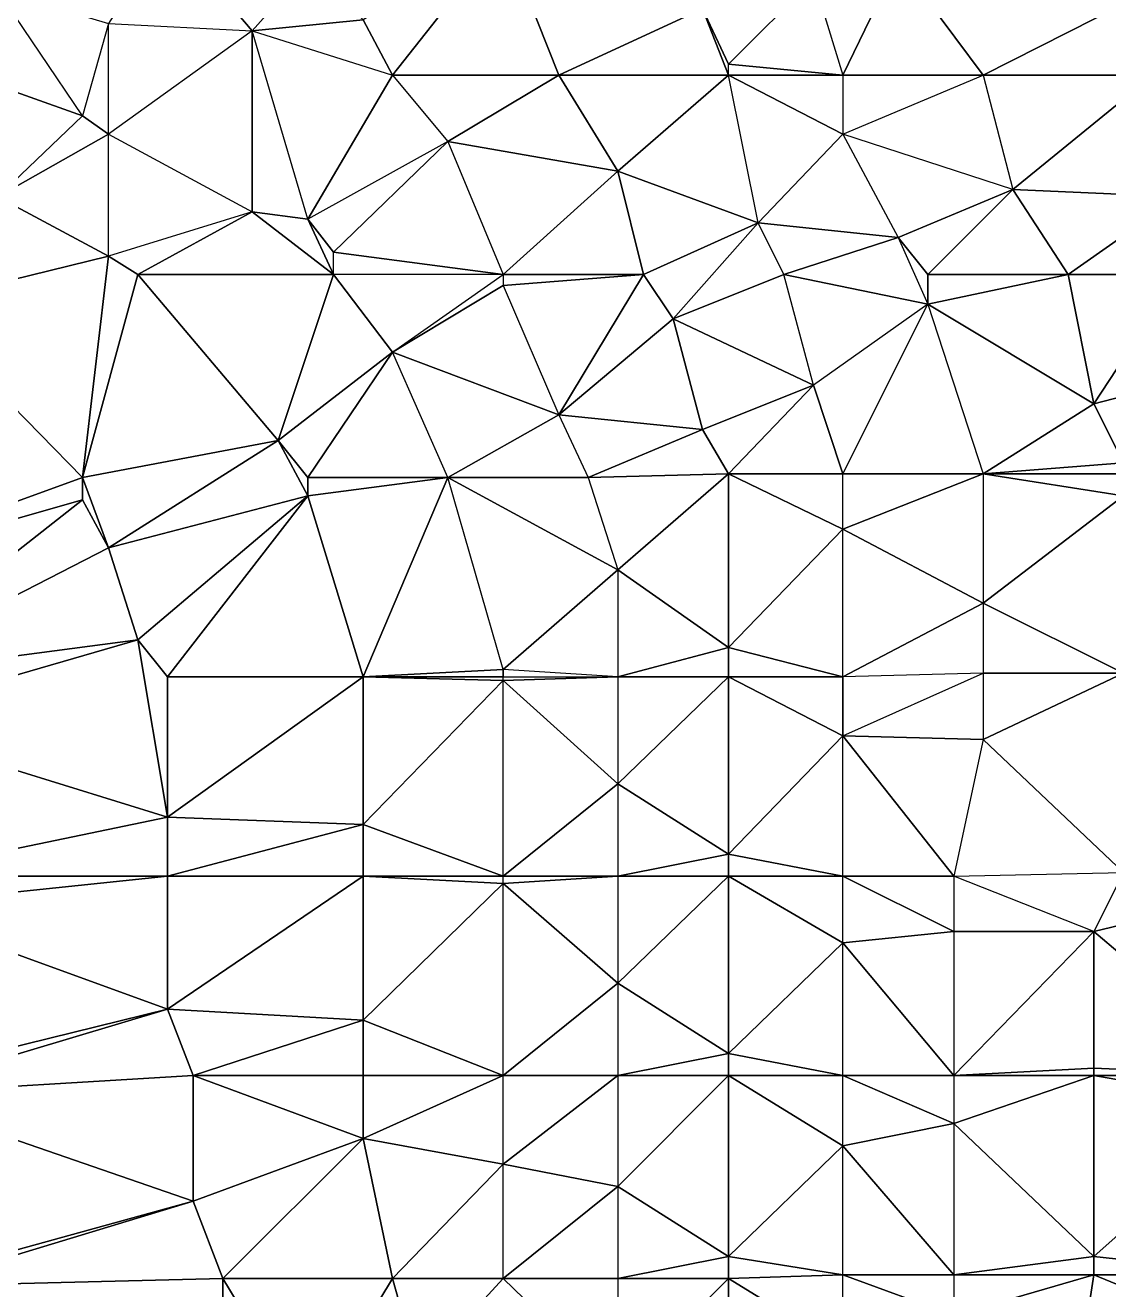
# Model space of a CAD drawing. Header units: metres. Extents: x 121.06818 to 121.07159, y 3.17836 to 3.18313.
# Drawn here: x 121.0703125 to 121.070606, y 3.17901 to 3.1793525 of the extents above; entities that cross this region are included whole.
import ezdxf

# ---------------------------------------------------------------- set-up
doc = ezdxf.new("R2010")
doc.units = ezdxf.units.M

msp = doc.modelspace()

# ---------------------------------------------------------------- linework, layer by layer
at = {"layer": 'DELAUNEY2547', "color": 252}
msp.add_3dface([(121.070366, 3.178989, 0.01029), (121.070389, 3.178975, 0.01029), (121.070366, 3.179013, 0.01029)], dxfattribs=at)
at = {"layer": 'DELAUNEY2584', "color": 252}
msp.add_3dface([(121.070282, 3.178959, 0.01028), (121.070366, 3.178989, 0.01029), (121.070282, 3.179011, 0.01028)], dxfattribs=at)
at = {"layer": 'DELAUNEY2658', "color": 252}
msp.add_3dface([(121.070473, 3.178983, 0.01032), (121.070503, 3.178966, 0.01033), (121.070503, 3.179013, 0.01033)], dxfattribs=at)
at = {"layer": 'DELAUNEY2679', "color": 252}
msp.add_3dface([(121.070503, 3.178966, 0.01033), (121.070534, 3.178994, 0.01034), (121.070503, 3.179013, 0.01033)], dxfattribs=at)
at = {"layer": 'DELAUNEY2687', "color": 252}
msp.add_3dface([(121.070389, 3.178975, 0.01029), (121.070419, 3.178988, 0.0103), (121.070412, 3.179013, 0.0103)], dxfattribs=at)
at = {"layer": 'DELAUNEY2689', "color": 252}
msp.add_3dface([(121.070595, 3.178969, 0.01036), (121.070641, 3.178998, 0.01037), (121.070602, 3.179014, 0.01036)], dxfattribs=at)
at = {"layer": 'DELAUNEY2701', "color": 252}
msp.add_3dface([(121.070564, 3.179003, 0.01035), (121.070534, 3.178994, 0.01034), (121.070534, 3.179014, 0.01034)], dxfattribs=at)
at = {"layer": 'DELAUNEY2702', "color": 252}
msp.add_3dface([(121.070564, 3.179003, 0.01035), (121.070595, 3.178969, 0.01036), (121.070602, 3.179014, 0.01036)], dxfattribs=at)
at = {"layer": 'DELAUNEY2731', "color": 252}
msp.add_3dface([(121.070282, 3.179011, 0.01028), (121.070366, 3.178989, 0.01029), (121.070366, 3.179013, 0.01029)], dxfattribs=at)
at = {"layer": 'DELAUNEY2732', "color": 252}
msp.add_3dface([(121.070473, 3.178983, 0.01032), (121.070419, 3.178988, 0.0103), (121.070442, 3.179013, 0.01031)], dxfattribs=at)
at = {"layer": 'DELAUNEY2740', "color": 252}
msp.add_3dface([(121.070419, 3.178988, 0.0103), (121.070442, 3.179013, 0.01031), (121.070412, 3.179013, 0.0103)], dxfattribs=at)
at = {"layer": 'DELAUNEY2741', "color": 252}
msp.add_3dface([(121.070473, 3.178983, 0.01032), (121.070442, 3.179013, 0.01031), (121.070473, 3.179013, 0.01032)], dxfattribs=at)
at = {"layer": 'DELAUNEY2756', "color": 252}
msp.add_3dface([(121.070473, 3.178983, 0.01032), (121.070503, 3.179013, 0.01033), (121.070473, 3.179013, 0.01032)], dxfattribs=at)
at = {"layer": 'DELAUNEY2757', "color": 252}
msp.add_3dface([(121.070503, 3.179013, 0.01033), (121.070534, 3.178994, 0.01034), (121.070534, 3.179014, 0.01034)], dxfattribs=at)
at = {"layer": 'DELAUNEY2758', "color": 252}
msp.add_3dface([(121.070602, 3.179014, 0.01036), (121.070641, 3.178998, 0.01037), (121.070648, 3.179014, 0.01037)], dxfattribs=at)
at = {"layer": 'DELAUNEY2789', "color": 252}
msp.add_3dface([(121.070389, 3.178975, 0.01029), (121.070412, 3.179013, 0.0103), (121.070366, 3.179013, 0.01029)], dxfattribs=at)
at = {"layer": 'DELAUNEY2790', "color": 252}
msp.add_3dface([(121.070564, 3.179003, 0.01035), (121.070602, 3.179014, 0.01036), (121.070564, 3.179014, 0.01035)], dxfattribs=at)
at = {"layer": 'DELAUNEY2811', "color": 252}
msp.add_3dface([(121.070282, 3.179011, 0.01028), (121.070366, 3.179013, 0.01029), (121.070358, 3.179034, 0.01029)], dxfattribs=at)
at = {"layer": 'DELAUNEY2812', "color": 252}
msp.add_3dface([(121.070473, 3.179013, 0.01032), (121.070442, 3.179013, 0.01031), (121.070473, 3.179038, 0.01032)], dxfattribs=at)
at = {"layer": 'DELAUNEY2813', "color": 252}
msp.add_3dface([(121.070473, 3.179013, 0.01032), (121.070503, 3.179013, 0.01033), (121.070503, 3.179019, 0.01033)], dxfattribs=at)
at = {"layer": 'DELAUNEY2828', "color": 252}
msp.add_3dface([(121.070366, 3.179013, 0.01029), (121.070412, 3.179013, 0.0103), (121.070404, 3.179051, 0.0103)], dxfattribs=at)
at = {"layer": 'DELAUNEY2837', "color": 252}
msp.add_3dface([(121.070412, 3.179013, 0.0103), (121.070442, 3.179013, 0.01031), (121.070442, 3.179044, 0.01031)], dxfattribs=at)
at = {"layer": 'DELAUNEY2838', "color": 252}
msp.add_3dface([(121.070503, 3.179013, 0.01033), (121.070534, 3.179014, 0.01034), (121.070503, 3.179019, 0.01033)], dxfattribs=at)
at = {"layer": 'DELAUNEY2839', "color": 252}
msp.add_3dface([(121.070564, 3.179003, 0.01035), (121.070534, 3.179014, 0.01034), (121.070564, 3.179014, 0.01035)], dxfattribs=at)
at = {"layer": 'DELAUNEY2851', "color": 252}
msp.add_3dface([(121.070564, 3.179014, 0.01035), (121.070534, 3.179014, 0.01034), (121.070534, 3.179049, 0.01034)], dxfattribs=at)
at = {"layer": 'DELAUNEY2863', "color": 252}
msp.add_3dface([(121.070282, 3.179013, 0.01028), (121.070282, 3.179011, 0.01028), (121.070358, 3.179034, 0.01029)], dxfattribs=at)
at = {"layer": 'DELAUNEY2864', "color": 252}
msp.add_3dface([(121.070358, 3.179034, 0.01029), (121.070366, 3.179013, 0.01029), (121.070404, 3.179051, 0.0103)], dxfattribs=at)
at = {"layer": 'DELAUNEY2865', "color": 252}
msp.add_3dface([(121.070564, 3.179014, 0.01035), (121.070602, 3.179014, 0.01036), (121.070602, 3.179019, 0.01036)], dxfattribs=at)
at = {"layer": 'DELAUNEY2885', "color": 252}
msp.add_3dface([(121.070282, 3.179013, 0.01028), (121.070358, 3.179034, 0.01029), (121.070274, 3.179063, 0.01028)], dxfattribs=at)
at = {"layer": 'DELAUNEY2886', "color": 252}
msp.add_3dface([(121.070602, 3.179014, 0.01036), (121.070648, 3.179014, 0.01037), (121.070602, 3.179019, 0.01036)], dxfattribs=at)
at = {"layer": 'DELAUNEY2902', "color": 252}
msp.add_3dface([(121.070473, 3.179013, 0.01032), (121.070503, 3.179019, 0.01033), (121.070473, 3.179038, 0.01032)], dxfattribs=at)
at = {"layer": 'DELAUNEY2903', "color": 252}
msp.add_3dface([(121.070564, 3.179014, 0.01035), (121.070602, 3.179019, 0.01036), (121.070564, 3.179055, 0.01035)], dxfattribs=at)
at = {"layer": 'DELAUNEY2913', "color": 252}
msp.add_3dface([(121.070503, 3.179019, 0.01033), (121.070534, 3.179014, 0.01034), (121.070534, 3.179049, 0.01034)], dxfattribs=at)
at = {"layer": 'DELAUNEY2914', "color": 252}
msp.add_3dface([(121.070602, 3.179019, 0.01036), (121.070648, 3.179014, 0.01037), (121.070648, 3.17906, 0.01037)], dxfattribs=at)
at = {"layer": 'DELAUNEY2946', "color": 252}
msp.add_3dface([(121.070473, 3.179038, 0.01032), (121.070442, 3.179013, 0.01031), (121.070442, 3.179044, 0.01031)], dxfattribs=at)
at = {"layer": 'DELAUNEY2947', "color": 252}
msp.add_3dface([(121.070473, 3.179038, 0.01032), (121.070503, 3.179019, 0.01033), (121.070503, 3.179068, 0.01033)], dxfattribs=at)
at = {"layer": 'DELAUNEY2959', "color": 252}
msp.add_3dface([(121.070404, 3.179051, 0.0103), (121.070412, 3.179013, 0.0103), (121.070442, 3.179044, 0.01031)], dxfattribs=at)
at = {"layer": 'DELAUNEY2975', "color": 252}
msp.add_3dface([(121.070473, 3.179038, 0.01032), (121.070442, 3.179044, 0.01031), (121.070473, 3.179068, 0.01032)], dxfattribs=at)
at = {"layer": 'DELAUNEY2976', "color": 252}
msp.add_3dface([(121.070503, 3.179019, 0.01033), (121.070534, 3.179049, 0.01034), (121.070503, 3.179068, 0.01033)], dxfattribs=at)
at = {"layer": 'DELAUNEY2977', "color": 252}
msp.add_3dface([(121.070564, 3.179014, 0.01035), (121.070534, 3.179049, 0.01034), (121.070564, 3.179055, 0.01035)], dxfattribs=at)
at = {"layer": 'DELAUNEY2987', "color": 252}
msp.add_3dface([(121.070358, 3.179034, 0.01029), (121.070404, 3.179051, 0.0103), (121.070358, 3.179068, 0.01029)], dxfattribs=at)
at = {"layer": 'DELAUNEY2988', "color": 252}
msp.add_3dface([(121.070564, 3.179055, 0.01035), (121.070534, 3.179049, 0.01034), (121.070534, 3.179068, 0.01034)], dxfattribs=at)
at = {"layer": 'DELAUNEY2999', "color": 252}
msp.add_3dface([(121.070404, 3.179051, 0.0103), (121.070442, 3.179044, 0.01031), (121.070442, 3.179068, 0.01031)], dxfattribs=at)
at = {"layer": 'DELAUNEY3000', "color": 252}
msp.add_3dface([(121.070564, 3.179055, 0.01035), (121.070602, 3.179019, 0.01036), (121.070602, 3.179068, 0.01036)], dxfattribs=at)
at = {"layer": 'DELAUNEY3001', "color": 252}
msp.add_3dface([(121.070602, 3.179019, 0.01036), (121.070648, 3.17906, 0.01037), (121.070602, 3.179068, 0.01036)], dxfattribs=at)
at = {"layer": 'DELAUNEY3031', "color": 252}
msp.add_3dface([(121.070564, 3.179055, 0.01035), (121.070602, 3.179068, 0.01036), (121.070564, 3.179068, 0.01035)], dxfattribs=at)
at = {"layer": 'DELAUNEY3040', "color": 252}
msp.add_3dface([(121.070274, 3.179063, 0.01028), (121.070358, 3.179034, 0.01029), (121.070358, 3.179068, 0.01029)], dxfattribs=at)
at = {"layer": 'DELAUNEY3041', "color": 252}
msp.add_3dface([(121.070473, 3.179038, 0.01032), (121.070503, 3.179068, 0.01033), (121.070473, 3.179068, 0.01032)], dxfattribs=at)
at = {"layer": 'DELAUNEY3042', "color": 252}
msp.add_3dface([(121.070503, 3.179068, 0.01033), (121.070534, 3.179049, 0.01034), (121.070534, 3.179068, 0.01034)], dxfattribs=at)
at = {"layer": 'DELAUNEY3043', "color": 252}
msp.add_3dface([(121.070602, 3.179068, 0.01036), (121.070648, 3.17906, 0.01037), (121.070648, 3.179068, 0.01037)], dxfattribs=at)
at = {"layer": 'DELAUNEY3071', "color": 252}
msp.add_3dface([(121.070274, 3.179063, 0.01028), (121.070358, 3.179068, 0.01029), (121.070351, 3.179086, 0.01029)], dxfattribs=at)
at = {"layer": 'DELAUNEY3084', "color": 252}
msp.add_3dface([(121.070358, 3.179068, 0.01029), (121.070404, 3.179051, 0.0103), (121.070404, 3.179068, 0.0103)], dxfattribs=at)
at = {"layer": 'DELAUNEY3085', "color": 252}
msp.add_3dface([(121.070473, 3.179068, 0.01032), (121.070442, 3.179044, 0.01031), (121.070442, 3.179068, 0.01031)], dxfattribs=at)
at = {"layer": 'DELAUNEY3095', "color": 252}
msp.add_3dface([(121.070404, 3.179051, 0.0103), (121.070442, 3.179068, 0.01031), (121.070404, 3.179068, 0.0103)], dxfattribs=at)
at = {"layer": 'DELAUNEY3096', "color": 252}
msp.add_3dface([(121.070473, 3.179068, 0.01032), (121.070503, 3.179068, 0.01033), (121.070503, 3.179074, 0.01033)], dxfattribs=at)
at = {"layer": 'DELAUNEY3106', "color": 252}
msp.add_3dface([(121.070473, 3.179068, 0.01032), (121.070442, 3.179068, 0.01031), (121.070473, 3.179093, 0.01032)], dxfattribs=at)
at = {"layer": 'DELAUNEY3122', "color": 252}
msp.add_3dface([(121.070358, 3.179068, 0.01029), (121.070404, 3.179068, 0.0103), (121.070404, 3.179083, 0.0103)], dxfattribs=at)
at = {"layer": 'DELAUNEY3123', "color": 252}
msp.add_3dface([(121.070503, 3.179068, 0.01033), (121.070534, 3.179068, 0.01034), (121.070503, 3.179074, 0.01033)], dxfattribs=at)
at = {"layer": 'DELAUNEY3124', "color": 252}
msp.add_3dface([(121.070564, 3.179055, 0.01035), (121.070534, 3.179068, 0.01034), (121.070564, 3.179068, 0.01035)], dxfattribs=at)
at = {"layer": 'DELAUNEY3138', "color": 252}
msp.add_3dface([(121.070274, 3.179063, 0.01028), (121.070351, 3.179086, 0.01029), (121.070274, 3.179067, 0.01028)], dxfattribs=at)
at = {"layer": 'DELAUNEY3139', "color": 252}
msp.add_3dface([(121.070351, 3.179086, 0.01029), (121.070358, 3.179068, 0.01029), (121.070404, 3.179083, 0.0103)], dxfattribs=at)
at = {"layer": 'DELAUNEY3140', "color": 252}
msp.add_3dface([(121.070404, 3.179068, 0.0103), (121.070442, 3.179068, 0.01031), (121.070404, 3.179083, 0.0103)], dxfattribs=at)
at = {"layer": 'DELAUNEY3141', "color": 252}
msp.add_3dface([(121.070564, 3.179068, 0.01035), (121.070534, 3.179068, 0.01034), (121.070534, 3.179104, 0.01034)], dxfattribs=at)
at = {"layer": 'DELAUNEY3159', "color": 252}
msp.add_3dface([(121.070564, 3.179068, 0.01035), (121.070602, 3.179068, 0.01036), (121.070602, 3.17907, 0.01036)], dxfattribs=at)
at = {"layer": 'DELAUNEY3160', "color": 252}
msp.add_3dface([(121.070602, 3.179068, 0.01036), (121.070648, 3.179068, 0.01037), (121.070602, 3.17907, 0.01036)], dxfattribs=at)
at = {"layer": 'DELAUNEY3174', "color": 252}
msp.add_3dface([(121.070274, 3.179067, 0.01028), (121.070351, 3.179086, 0.01029), (121.070274, 3.179114, 0.01028)], dxfattribs=at)
at = {"layer": 'DELAUNEY3186', "color": 252}
msp.add_3dface([(121.070473, 3.179068, 0.01032), (121.070503, 3.179074, 0.01033), (121.070473, 3.179093, 0.01032)], dxfattribs=at)
at = {"layer": 'DELAUNEY3187', "color": 252}
msp.add_3dface([(121.070564, 3.179068, 0.01035), (121.070602, 3.17907, 0.01036), (121.070602, 3.179107, 0.01036)], dxfattribs=at)
at = {"layer": 'DELAUNEY3199', "color": 252}
msp.add_3dface([(121.070503, 3.179074, 0.01033), (121.070534, 3.179068, 0.01034), (121.070534, 3.179104, 0.01034)], dxfattribs=at)
at = {"layer": 'DELAUNEY3200', "color": 252}
msp.add_3dface([(121.070602, 3.17907, 0.01036), (121.070648, 3.179068, 0.01037), (121.070602, 3.179107, 0.01036)], dxfattribs=at)
at = {"layer": 'DELAUNEY3222', "color": 252}
msp.add_3dface([(121.070404, 3.179083, 0.0103), (121.070442, 3.179068, 0.01031), (121.070442, 3.17912, 0.01031)], dxfattribs=at)
at = {"layer": 'DELAUNEY3235', "color": 252}
msp.add_3dface([(121.070473, 3.179093, 0.01032), (121.070442, 3.179068, 0.01031), (121.070442, 3.17912, 0.01031)], dxfattribs=at)
at = {"layer": 'DELAUNEY3236', "color": 252}
msp.add_3dface([(121.070473, 3.179093, 0.01032), (121.070503, 3.179074, 0.01033), (121.070503, 3.179122, 0.01033)], dxfattribs=at)
at = {"layer": 'DELAUNEY3258', "color": 252}
msp.add_3dface([(121.070503, 3.179074, 0.01033), (121.070534, 3.179104, 0.01034), (121.070503, 3.179122, 0.01033)], dxfattribs=at)
at = {"layer": 'DELAUNEY3259', "color": 252}
msp.add_3dface([(121.070564, 3.179068, 0.01035), (121.070534, 3.179104, 0.01034), (121.070564, 3.179107, 0.01035)], dxfattribs=at)
at = {"layer": 'DELAUNEY3272', "color": 252}
msp.add_3dface([(121.070351, 3.179086, 0.01029), (121.070404, 3.179083, 0.0103), (121.070404, 3.179122, 0.0103)], dxfattribs=at)
at = {"layer": 'DELAUNEY3273', "color": 252}
msp.add_3dface([(121.070564, 3.179107, 0.01035), (121.070534, 3.179104, 0.01034), (121.070534, 3.179122, 0.01034)], dxfattribs=at)
at = {"layer": 'DELAUNEY3274', "color": 252}
msp.add_3dface([(121.070564, 3.179107, 0.01035), (121.070564, 3.179068, 0.01035), (121.070602, 3.179107, 0.01036)], dxfattribs=at)
at = {"layer": 'DELAUNEY3275', "color": 252}
msp.add_3dface([(121.070602, 3.179107, 0.01036), (121.070648, 3.179068, 0.01037), (121.070656, 3.17912, 0.01037)], dxfattribs=at)
at = {"layer": 'DELAUNEY3287', "color": 252}
msp.add_3dface([(121.070564, 3.179107, 0.01035), (121.070602, 3.179107, 0.01036), (121.070564, 3.179122, 0.01035)], dxfattribs=at)
at = {"layer": 'DELAUNEY3303', "color": 252}
msp.add_3dface([(121.070274, 3.179114, 0.01028), (121.070351, 3.179086, 0.01029), (121.070351, 3.179122, 0.01029)], dxfattribs=at)
at = {"layer": 'DELAUNEY3317', "color": 252}
msp.add_3dface([(121.070404, 3.179083, 0.0103), (121.070442, 3.17912, 0.01031), (121.070404, 3.179122, 0.0103)], dxfattribs=at)
at = {"layer": 'DELAUNEY3318', "color": 252}
msp.add_3dface([(121.070473, 3.179093, 0.01032), (121.070442, 3.17912, 0.01031), (121.070473, 3.179122, 0.01032)], dxfattribs=at)
at = {"layer": 'DELAUNEY3319', "color": 252}
msp.add_3dface([(121.070602, 3.179107, 0.01036), (121.070656, 3.17912, 0.01037), (121.07061, 3.179123, 0.01036)], dxfattribs=at)
at = {"layer": 'DELAUNEY3338', "color": 252}
msp.add_3dface([(121.070473, 3.179093, 0.01032), (121.070503, 3.179122, 0.01033), (121.070473, 3.179122, 0.01032)], dxfattribs=at)
at = {"layer": 'DELAUNEY3352', "color": 252}
msp.add_3dface([(121.070503, 3.179122, 0.01033), (121.070534, 3.179104, 0.01034), (121.070534, 3.179122, 0.01034)], dxfattribs=at)
at = {"layer": 'DELAUNEY3364', "color": 252}
msp.add_3dface([(121.070274, 3.179114, 0.01028), (121.070351, 3.179122, 0.01029), (121.070274, 3.179122, 0.01028)], dxfattribs=at)
at = {"layer": 'DELAUNEY3365', "color": 252}
msp.add_3dface([(121.070351, 3.179122, 0.01029), (121.070351, 3.179086, 0.01029), (121.070404, 3.179122, 0.0103)], dxfattribs=at)
at = {"layer": 'DELAUNEY3366', "color": 252}
msp.add_3dface([(121.07061, 3.179123, 0.01036), (121.070602, 3.179107, 0.01036), (121.070564, 3.179122, 0.01035)], dxfattribs=at)
at = {"layer": 'DELAUNEY3376', "color": 252}
msp.add_3dface([(121.070351, 3.179122, 0.01029), (121.070404, 3.179122, 0.0103), (121.070404, 3.179136, 0.0103)], dxfattribs=at)
at = {"layer": 'DELAUNEY3377', "color": 252}
msp.add_3dface([(121.070404, 3.179122, 0.0103), (121.070442, 3.17912, 0.01031), (121.070442, 3.179122, 0.01031)], dxfattribs=at)
at = {"layer": 'DELAUNEY3396', "color": 252}
msp.add_3dface([(121.070473, 3.179122, 0.01032), (121.070442, 3.17912, 0.01031), (121.070442, 3.179122, 0.01031)], dxfattribs=at)
at = {"layer": 'DELAUNEY3406', "color": 252}
msp.add_3dface([(121.070473, 3.179122, 0.01032), (121.070503, 3.179122, 0.01033), (121.070503, 3.179128, 0.01033)], dxfattribs=at)
at = {"layer": 'DELAUNEY3430', "color": 252}
msp.add_3dface([(121.070503, 3.179122, 0.01033), (121.070534, 3.179122, 0.01034), (121.070503, 3.179128, 0.01033)], dxfattribs=at)
at = {"layer": 'DELAUNEY3431', "color": 252}
msp.add_3dface([(121.070564, 3.179107, 0.01035), (121.070534, 3.179122, 0.01034), (121.070564, 3.179122, 0.01035)], dxfattribs=at)
at = {"layer": 'DELAUNEY3432', "color": 252}
msp.add_3dface([(121.070564, 3.179122, 0.01035), (121.070534, 3.179122, 0.01034), (121.070534, 3.17916, 0.01034)], dxfattribs=at)
at = {"layer": 'DELAUNEY3459', "color": 252}
msp.add_3dface([(121.070274, 3.179122, 0.01028), (121.070351, 3.179122, 0.01029), (121.070351, 3.179138, 0.01029)], dxfattribs=at)
at = {"layer": 'DELAUNEY3471', "color": 252}
msp.add_3dface([(121.070404, 3.179122, 0.0103), (121.070442, 3.179122, 0.01031), (121.070404, 3.179136, 0.0103)], dxfattribs=at)
at = {"layer": 'DELAUNEY3486', "color": 252}
msp.add_3dface([(121.070473, 3.179122, 0.01032), (121.070442, 3.179122, 0.01031), (121.070473, 3.179147, 0.01032)], dxfattribs=at)
at = {"layer": 'DELAUNEY3487', "color": 252}
msp.add_3dface([(121.070473, 3.179122, 0.01032), (121.070503, 3.179128, 0.01033), (121.070473, 3.179147, 0.01032)], dxfattribs=at)
at = {"layer": 'DELAUNEY3511', "color": 252}
msp.add_3dface([(121.070503, 3.179128, 0.01033), (121.070534, 3.179122, 0.01034), (121.070534, 3.17916, 0.01034)], dxfattribs=at)
at = {"layer": 'DELAUNEY3512', "color": 252}
msp.add_3dface([(121.070564, 3.179122, 0.01035), (121.07061, 3.179123, 0.01036), (121.070572, 3.179159, 0.01035)], dxfattribs=at)
at = {"layer": 'DELAUNEY3522', "color": 252}
msp.add_3dface([(121.070274, 3.179122, 0.01028), (121.070351, 3.179138, 0.01029), (121.070267, 3.179164, 0.01028)], dxfattribs=at)
at = {"layer": 'DELAUNEY3523', "color": 252}
msp.add_3dface([(121.070351, 3.179138, 0.01029), (121.070351, 3.179122, 0.01029), (121.070404, 3.179136, 0.0103)], dxfattribs=at)
at = {"layer": 'DELAUNEY3535', "color": 252}
msp.add_3dface([(121.070351, 3.179138, 0.01029), (121.070404, 3.179136, 0.0103), (121.070404, 3.179176, 0.0103)], dxfattribs=at)
at = {"layer": 'DELAUNEY3536', "color": 252}
msp.add_3dface([(121.070404, 3.179136, 0.0103), (121.070442, 3.179122, 0.01031), (121.070442, 3.179175, 0.01031)], dxfattribs=at)
at = {"layer": 'DELAUNEY3549', "color": 252}
msp.add_3dface([(121.070473, 3.179147, 0.01032), (121.070442, 3.179122, 0.01031), (121.070442, 3.179175, 0.01031)], dxfattribs=at)
at = {"layer": 'DELAUNEY3556', "color": 252}
msp.add_3dface([(121.070473, 3.179147, 0.01032), (121.070503, 3.179128, 0.01033), (121.070503, 3.179176, 0.01033)], dxfattribs=at)
at = {"layer": 'DELAUNEY3557', "color": 252}
msp.add_3dface([(121.070572, 3.179159, 0.01035), (121.070564, 3.179122, 0.01035), (121.070534, 3.17916, 0.01034)], dxfattribs=at)
at = {"layer": 'DELAUNEY3568', "color": 252}
msp.add_3dface([(121.070572, 3.179159, 0.01035), (121.07061, 3.179123, 0.01036), (121.07061, 3.179177, 0.01036)], dxfattribs=at)
at = {"layer": 'DELAUNEY3578', "color": 252}
msp.add_3dface([(121.070503, 3.179128, 0.01033), (121.070534, 3.17916, 0.01034), (121.070503, 3.179176, 0.01033)], dxfattribs=at)
at = {"layer": 'DELAUNEY3591', "color": 252}
msp.add_3dface([(121.070572, 3.179159, 0.01035), (121.070534, 3.17916, 0.01034), (121.070572, 3.179177, 0.01035)], dxfattribs=at)
at = {"layer": 'DELAUNEY3613', "color": 252}
msp.add_3dface([(121.070404, 3.179136, 0.0103), (121.070442, 3.179175, 0.01031), (121.070404, 3.179176, 0.0103)], dxfattribs=at)
at = {"layer": 'DELAUNEY3631', "color": 252}
msp.add_3dface([(121.070473, 3.179147, 0.01032), (121.070442, 3.179175, 0.01031), (121.070473, 3.179176, 0.01032)], dxfattribs=at)
at = {"layer": 'DELAUNEY3632', "color": 252}
msp.add_3dface([(121.070572, 3.179159, 0.01035), (121.07061, 3.179177, 0.01036), (121.070572, 3.179177, 0.01035)], dxfattribs=at)
at = {"layer": 'DELAUNEY3641', "color": 252}
msp.add_3dface([(121.070267, 3.179164, 0.01028), (121.070351, 3.179138, 0.01029), (121.070343, 3.179186, 0.01029)], dxfattribs=at)
at = {"layer": 'DELAUNEY3642', "color": 252}
msp.add_3dface([(121.070473, 3.179147, 0.01032), (121.070503, 3.179176, 0.01033), (121.070473, 3.179176, 0.01032)], dxfattribs=at)
at = {"layer": 'DELAUNEY3643', "color": 252}
msp.add_3dface([(121.070503, 3.179176, 0.01033), (121.070534, 3.17916, 0.01034), (121.070534, 3.179176, 0.01034)], dxfattribs=at)
at = {"layer": 'DELAUNEY3659', "color": 252}
msp.add_3dface([(121.070343, 3.179186, 0.01029), (121.070351, 3.179138, 0.01029), (121.070351, 3.179176, 0.01029)], dxfattribs=at)
at = {"layer": 'DELAUNEY3660', "color": 252}
msp.add_3dface([(121.070351, 3.179138, 0.01029), (121.070404, 3.179176, 0.0103), (121.070351, 3.179176, 0.01029)], dxfattribs=at)
at = {"layer": 'DELAUNEY3675', "color": 252}
msp.add_3dface([(121.070267, 3.179164, 0.01028), (121.070343, 3.179186, 0.01029), (121.070267, 3.179176, 0.01028)], dxfattribs=at)
at = {"layer": 'DELAUNEY3676', "color": 252}
msp.add_3dface([(121.070404, 3.179176, 0.0103), (121.070442, 3.179175, 0.01031), (121.070442, 3.179176, 0.01031)], dxfattribs=at)
at = {"layer": 'DELAUNEY3690', "color": 252}
msp.add_3dface([(121.070343, 3.179186, 0.01029), (121.070351, 3.179176, 0.01029), (121.070389, 3.179225, 0.0103)], dxfattribs=at)
at = {"layer": 'DELAUNEY3691', "color": 252}
msp.add_3dface([(121.070351, 3.179176, 0.01029), (121.070404, 3.179176, 0.0103), (121.070389, 3.179225, 0.0103)], dxfattribs=at)
at = {"layer": 'DELAUNEY3698', "color": 252}
msp.add_3dface([(121.070473, 3.179176, 0.01032), (121.070442, 3.179175, 0.01031), (121.070442, 3.179176, 0.01031)], dxfattribs=at)
at = {"layer": 'DELAUNEY3711', "color": 252}
msp.add_3dface([(121.070473, 3.179176, 0.01032), (121.070503, 3.179176, 0.01033), (121.070503, 3.179184, 0.01033)], dxfattribs=at)
at = {"layer": 'DELAUNEY3728', "color": 252}
msp.add_3dface([(121.070534, 3.179176, 0.01034), (121.070534, 3.17916, 0.01034), (121.070572, 3.179177, 0.01035)], dxfattribs=at)
at = {"layer": 'DELAUNEY3740', "color": 252}
msp.add_3dface([(121.070503, 3.179176, 0.01033), (121.070534, 3.179176, 0.01034), (121.070503, 3.179184, 0.01033)], dxfattribs=at)
at = {"layer": 'DELAUNEY3741', "color": 252}
msp.add_3dface([(121.070572, 3.179177, 0.01035), (121.070534, 3.179176, 0.01034), (121.070572, 3.179196, 0.01035)], dxfattribs=at)
at = {"layer": 'DELAUNEY3742', "color": 252}
msp.add_3dface([(121.070572, 3.179177, 0.01035), (121.07061, 3.179177, 0.01036), (121.070572, 3.179196, 0.01035)], dxfattribs=at)
at = {"layer": 'DELAUNEY3756', "color": 252}
msp.add_3dface([(121.070251, 3.179202, 0.01028), (121.070267, 3.179176, 0.01028), (121.070328, 3.179224, 0.01029)], dxfattribs=at)
at = {"layer": 'DELAUNEY3757', "color": 252}
msp.add_3dface([(121.070267, 3.179176, 0.01028), (121.070343, 3.179186, 0.01029), (121.070335, 3.179211, 0.01029)], dxfattribs=at)
at = {"layer": 'DELAUNEY3769', "color": 252}
msp.add_3dface([(121.070404, 3.179176, 0.0103), (121.070442, 3.179176, 0.01031), (121.070442, 3.179178, 0.01031)], dxfattribs=at)
at = {"layer": 'DELAUNEY3793', "color": 252}
msp.add_3dface([(121.070404, 3.179176, 0.0103), (121.070442, 3.179178, 0.01031), (121.070427, 3.17923, 0.01031)], dxfattribs=at)
at = {"layer": 'DELAUNEY3794', "color": 252}
msp.add_3dface([(121.070442, 3.179178, 0.01031), (121.070442, 3.179176, 0.01031), (121.070473, 3.179176, 0.01032)], dxfattribs=at)
at = {"layer": 'DELAUNEY3812', "color": 252}
msp.add_3dface([(121.070473, 3.179176, 0.01032), (121.070442, 3.179178, 0.01031), (121.070473, 3.179205, 0.01032)], dxfattribs=at)
at = {"layer": 'DELAUNEY3813', "color": 252}
msp.add_3dface([(121.070473, 3.179176, 0.01032), (121.070503, 3.179184, 0.01033), (121.070473, 3.179205, 0.01032)], dxfattribs=at)
at = {"layer": 'DELAUNEY3826', "color": 252}
msp.add_3dface([(121.070503, 3.179184, 0.01033), (121.070534, 3.179176, 0.01034), (121.070534, 3.179216, 0.01034)], dxfattribs=at)
at = {"layer": 'DELAUNEY3846', "color": 252}
msp.add_3dface([(121.070572, 3.179196, 0.01035), (121.070534, 3.179176, 0.01034), (121.070534, 3.179216, 0.01034)], dxfattribs=at)
at = {"layer": 'DELAUNEY3860', "color": 252}
msp.add_3dface([(121.070267, 3.179176, 0.01028), (121.070335, 3.179211, 0.01029), (121.070328, 3.179224, 0.01029)], dxfattribs=at)
at = {"layer": 'DELAUNEY3861', "color": 252}
msp.add_3dface([(121.070335, 3.179211, 0.01029), (121.070343, 3.179186, 0.01029), (121.070389, 3.179225, 0.0103)], dxfattribs=at)
at = {"layer": 'DELAUNEY3862', "color": 252}
msp.add_3dface([(121.070572, 3.179196, 0.01035), (121.07061, 3.179177, 0.01036), (121.07061, 3.179225, 0.01036)], dxfattribs=at)
at = {"layer": 'DELAUNEY3875', "color": 252}
msp.add_3dface([(121.070473, 3.179205, 0.01032), (121.070442, 3.179178, 0.01031), (121.070427, 3.17923, 0.01031)], dxfattribs=at)
at = {"layer": 'DELAUNEY3876', "color": 252}
msp.add_3dface([(121.070473, 3.179205, 0.01032), (121.070503, 3.179184, 0.01033), (121.070503, 3.179231, 0.01033)], dxfattribs=at)
at = {"layer": 'DELAUNEY3898', "color": 252}
msp.add_3dface([(121.070389, 3.179225, 0.0103), (121.070404, 3.179176, 0.0103), (121.070427, 3.17923, 0.01031)], dxfattribs=at)
at = {"layer": 'DELAUNEY3899', "color": 252}
msp.add_3dface([(121.070503, 3.179184, 0.01033), (121.070534, 3.179216, 0.01034), (121.070503, 3.179231, 0.01033)], dxfattribs=at)
at = {"layer": 'DELAUNEY3913', "color": 252}
msp.add_3dface([(121.070328, 3.179224, 0.01029), (121.070335, 3.179211, 0.01029), (121.070328, 3.17923, 0.01029)], dxfattribs=at)
at = {"layer": 'DELAUNEY3914', "color": 252}
msp.add_3dface([(121.070572, 3.179196, 0.01035), (121.070534, 3.179216, 0.01034), (121.070572, 3.179231, 0.01035)], dxfattribs=at)
at = {"layer": 'DELAUNEY3923', "color": 252}
msp.add_3dface([(121.070572, 3.179196, 0.01035), (121.07061, 3.179225, 0.01036), (121.070572, 3.179231, 0.01035)], dxfattribs=at)
at = {"layer": 'DELAUNEY3961', "color": 252}
msp.add_3dface([(121.070335, 3.179211, 0.01029), (121.070389, 3.179225, 0.0103), (121.070381, 3.17924, 0.0103)], dxfattribs=at)
at = {"layer": 'DELAUNEY3962', "color": 252}
msp.add_3dface([(121.070389, 3.179225, 0.0103), (121.070427, 3.17923, 0.01031), (121.070389, 3.17923, 0.0103)], dxfattribs=at)
at = {"layer": 'DELAUNEY3963', "color": 252}
msp.add_3dface([(121.070473, 3.179205, 0.01032), (121.070427, 3.17923, 0.01031), (121.070465, 3.17923, 0.01032)], dxfattribs=at)
at = {"layer": 'DELAUNEY3964', "color": 252}
msp.add_3dface([(121.070473, 3.179205, 0.01032), (121.070503, 3.179231, 0.01033), (121.070465, 3.17923, 0.01032)], dxfattribs=at)
at = {"layer": 'DELAUNEY3978', "color": 252}
msp.add_3dface([(121.070251, 3.179202, 0.01028), (121.070328, 3.179224, 0.01029), (121.070328, 3.17923, 0.01029)], dxfattribs=at)
at = {"layer": 'DELAUNEY3979', "color": 252}
msp.add_3dface([(121.070465, 3.17923, 0.01032), (121.070427, 3.17923, 0.01031), (121.070457, 3.179247, 0.01032)], dxfattribs=at)
at = {"layer": 'DELAUNEY3980', "color": 252}
msp.add_3dface([(121.070503, 3.179231, 0.01033), (121.070534, 3.179216, 0.01034), (121.070534, 3.179231, 0.01034)], dxfattribs=at)
at = {"layer": 'DELAUNEY4000', "color": 252}
msp.add_3dface([(121.070572, 3.179231, 0.01035), (121.070534, 3.179216, 0.01034), (121.070534, 3.179231, 0.01034)], dxfattribs=at)
at = {"layer": 'DELAUNEY4011', "color": 252}
msp.add_3dface([(121.070572, 3.179231, 0.01035), (121.07061, 3.179225, 0.01036), (121.07061, 3.179231, 0.01036)], dxfattribs=at)
at = {"layer": 'DELAUNEY4046', "color": 252}
msp.add_3dface([(121.070335, 3.179211, 0.01029), (121.070381, 3.17924, 0.0103), (121.070328, 3.17923, 0.01029)], dxfattribs=at)
at = {"layer": 'DELAUNEY4058', "color": 252}
msp.add_3dface([(121.070381, 3.17924, 0.0103), (121.070389, 3.179225, 0.0103), (121.070389, 3.17923, 0.0103)], dxfattribs=at)
at = {"layer": 'DELAUNEY4072', "color": 252}
msp.add_3dface([(121.070465, 3.17923, 0.01032), (121.070503, 3.179231, 0.01033), (121.070496, 3.179243, 0.01033)], dxfattribs=at)
at = {"layer": 'DELAUNEY4073', "color": 252}
msp.add_3dface([(121.070503, 3.179231, 0.01033), (121.070534, 3.179231, 0.01034), (121.070526, 3.179255, 0.01034)], dxfattribs=at)
at = {"layer": 'DELAUNEY4088', "color": 252}
msp.add_3dface([(121.070251, 3.179202, 0.01028), (121.070328, 3.17923, 0.01029), (121.070282, 3.179277, 0.01029)], dxfattribs=at)
at = {"layer": 'DELAUNEY4089', "color": 252}
msp.add_3dface([(121.070572, 3.179231, 0.01035), (121.070534, 3.179231, 0.01034), (121.070557, 3.179277, 0.01035)], dxfattribs=at)
at = {"layer": 'DELAUNEY4090', "color": 252}
msp.add_3dface([(121.070572, 3.179231, 0.01035), (121.07061, 3.179231, 0.01036), (121.07061, 3.179234, 0.01036)], dxfattribs=at)
at = {"layer": 'DELAUNEY4103', "color": 252}
msp.add_3dface([(121.070381, 3.17924, 0.0103), (121.070389, 3.17923, 0.0103), (121.070412, 3.179264, 0.01031)], dxfattribs=at)
at = {"layer": 'DELAUNEY4104', "color": 252}
msp.add_3dface([(121.070389, 3.17923, 0.0103), (121.070427, 3.17923, 0.01031), (121.070412, 3.179264, 0.01031)], dxfattribs=at)
at = {"layer": 'DELAUNEY4105', "color": 252}
msp.add_3dface([(121.070465, 3.17923, 0.01032), (121.070496, 3.179243, 0.01033), (121.070457, 3.179247, 0.01032)], dxfattribs=at)
at = {"layer": 'DELAUNEY4106', "color": 252}
msp.add_3dface([(121.070496, 3.179243, 0.01033), (121.070503, 3.179231, 0.01033), (121.070526, 3.179255, 0.01034)], dxfattribs=at)
at = {"layer": 'DELAUNEY4119', "color": 252}
msp.add_3dface([(121.070328, 3.17923, 0.01029), (121.070381, 3.17924, 0.0103), (121.070343, 3.179285, 0.0103)], dxfattribs=at)
at = {"layer": 'DELAUNEY4120', "color": 252}
msp.add_3dface([(121.070457, 3.179247, 0.01032), (121.070427, 3.17923, 0.01031), (121.070412, 3.179264, 0.01031)], dxfattribs=at)
at = {"layer": 'DELAUNEY4121', "color": 252}
msp.add_3dface([(121.070572, 3.179231, 0.01035), (121.07061, 3.179234, 0.01036), (121.070602, 3.17925, 0.01036)], dxfattribs=at)
at = {"layer": 'DELAUNEY4134', "color": 252}
msp.add_3dface([(121.070282, 3.179277, 0.01029), (121.070328, 3.17923, 0.01029), (121.070335, 3.17929, 0.0103)], dxfattribs=at)
at = {"layer": 'DELAUNEY4135', "color": 252}
msp.add_3dface([(121.070572, 3.179231, 0.01035), (121.070602, 3.17925, 0.01036), (121.070557, 3.179277, 0.01035)], dxfattribs=at)
at = {"layer": 'DELAUNEY4136', "color": 252}
msp.add_3dface([(121.070602, 3.17925, 0.01036), (121.07061, 3.179234, 0.01036), (121.070633, 3.179258, 0.01037)], dxfattribs=at)
at = {"layer": 'DELAUNEY4160', "color": 252}
msp.add_3dface([(121.070526, 3.179255, 0.01034), (121.070534, 3.179231, 0.01034), (121.070557, 3.179277, 0.01035)], dxfattribs=at)
at = {"layer": 'DELAUNEY4189', "color": 252}
msp.add_3dface([(121.070381, 3.17924, 0.0103), (121.070412, 3.179264, 0.01031), (121.070396, 3.179285, 0.01031)], dxfattribs=at)
at = {"layer": 'DELAUNEY4190', "color": 252}
msp.add_3dface([(121.070496, 3.179243, 0.01033), (121.070526, 3.179255, 0.01034), (121.070488, 3.179273, 0.01033)], dxfattribs=at)
at = {"layer": 'DELAUNEY4203', "color": 252}
msp.add_3dface([(121.070457, 3.179247, 0.01032), (121.070496, 3.179243, 0.01033), (121.070488, 3.179273, 0.01033)], dxfattribs=at)
at = {"layer": 'DELAUNEY4204', "color": 252}
msp.add_3dface([(121.070602, 3.17925, 0.01036), (121.070633, 3.179258, 0.01037), (121.070625, 3.179285, 0.01037)], dxfattribs=at)
at = {"layer": 'DELAUNEY4212', "color": 252}
msp.add_3dface([(121.070557, 3.179277, 0.01035), (121.070526, 3.179255, 0.01034), (121.070518, 3.179285, 0.01034)], dxfattribs=at)
at = {"layer": 'DELAUNEY4234', "color": 252}
msp.add_3dface([(121.070328, 3.17923, 0.01029), (121.070343, 3.179285, 0.0103), (121.070335, 3.17929, 0.0103)], dxfattribs=at)
at = {"layer": 'DELAUNEY4235', "color": 252}
msp.add_3dface([(121.070343, 3.179285, 0.0103), (121.070381, 3.17924, 0.0103), (121.070396, 3.179285, 0.01031)], dxfattribs=at)
at = {"layer": 'DELAUNEY4254', "color": 252}
msp.add_3dface([(121.070457, 3.179247, 0.01032), (121.070412, 3.179264, 0.01031), (121.070442, 3.179282, 0.01032)], dxfattribs=at)
at = {"layer": 'DELAUNEY4255', "color": 252}
msp.add_3dface([(121.070457, 3.179247, 0.01032), (121.070488, 3.179273, 0.01033), (121.07048, 3.179285, 0.01033)], dxfattribs=at)
at = {"layer": 'DELAUNEY4267', "color": 252}
msp.add_3dface([(121.070557, 3.179277, 0.01035), (121.070602, 3.17925, 0.01036), (121.070595, 3.179285, 0.01036)], dxfattribs=at)
at = {"layer": 'DELAUNEY4284', "color": 252}
msp.add_3dface([(121.070442, 3.179282, 0.01032), (121.070412, 3.179264, 0.01031), (121.070442, 3.179285, 0.01032)], dxfattribs=at)
at = {"layer": 'DELAUNEY4285', "color": 252}
msp.add_3dface([(121.070442, 3.179282, 0.01032), (121.070457, 3.179247, 0.01032), (121.07048, 3.179285, 0.01033)], dxfattribs=at)
at = {"layer": 'DELAUNEY4299', "color": 252}
msp.add_3dface([(121.070282, 3.179277, 0.01029), (121.070335, 3.17929, 0.0103), (121.070305, 3.179306, 0.0103)], dxfattribs=at)
at = {"layer": 'DELAUNEY4300', "color": 252}
msp.add_3dface([(121.070335, 3.17929, 0.0103), (121.070343, 3.179285, 0.0103), (121.070374, 3.179302, 0.01031)], dxfattribs=at)
at = {"layer": 'DELAUNEY4301', "color": 252}
msp.add_3dface([(121.070557, 3.179277, 0.01035), (121.070595, 3.179285, 0.01036), (121.070557, 3.179285, 0.01035)], dxfattribs=at)
at = {"layer": 'DELAUNEY4302', "color": 252}
msp.add_3dface([(121.070595, 3.179285, 0.01036), (121.070602, 3.17925, 0.01036), (121.070625, 3.179285, 0.01037)], dxfattribs=at)
at = {"layer": 'DELAUNEY4318', "color": 252}
msp.add_3dface([(121.070396, 3.179285, 0.01031), (121.070412, 3.179264, 0.01031), (121.070442, 3.179285, 0.01032)], dxfattribs=at)
at = {"layer": 'DELAUNEY4319', "color": 252}
msp.add_3dface([(121.070488, 3.179273, 0.01033), (121.070526, 3.179255, 0.01034), (121.070518, 3.179285, 0.01034)], dxfattribs=at)
at = {"layer": 'DELAUNEY4320', "color": 252}
msp.add_3dface([(121.070488, 3.179273, 0.01033), (121.070518, 3.179285, 0.01034), (121.070511, 3.179299, 0.01034)], dxfattribs=at)
at = {"layer": 'DELAUNEY4342', "color": 252}
msp.add_3dface([(121.070343, 3.179285, 0.0103), (121.070396, 3.179285, 0.01031), (121.070374, 3.179302, 0.01031)], dxfattribs=at)
at = {"layer": 'DELAUNEY4343', "color": 252}
msp.add_3dface([(121.07048, 3.179285, 0.01033), (121.070488, 3.179273, 0.01033), (121.070511, 3.179299, 0.01034)], dxfattribs=at)
at = {"layer": 'DELAUNEY4368', "color": 252}
msp.add_3dface([(121.070442, 3.179282, 0.01032), (121.07048, 3.179285, 0.01033), (121.070442, 3.179285, 0.01032)], dxfattribs=at)
at = {"layer": 'DELAUNEY4369', "color": 252}
msp.add_3dface([(121.070595, 3.179285, 0.01036), (121.070625, 3.179285, 0.01037), (121.070625, 3.179306, 0.01037)], dxfattribs=at)
at = {"layer": 'DELAUNEY4383', "color": 252}
msp.add_3dface([(121.070374, 3.179302, 0.01031), (121.070396, 3.179285, 0.01031), (121.070389, 3.1793, 0.01031)], dxfattribs=at)
at = {"layer": 'DELAUNEY4384', "color": 252}
msp.add_3dface([(121.070557, 3.179277, 0.01035), (121.070518, 3.179285, 0.01034), (121.070549, 3.179295, 0.01035)], dxfattribs=at)
at = {"layer": 'DELAUNEY4407', "color": 252}
msp.add_3dface([(121.070305, 3.179306, 0.0103), (121.070335, 3.17929, 0.0103), (121.070335, 3.179323, 0.01031)], dxfattribs=at)
at = {"layer": 'DELAUNEY4408', "color": 252}
msp.add_3dface([(121.070549, 3.179295, 0.01035), (121.070518, 3.179285, 0.01034), (121.070511, 3.179299, 0.01034)], dxfattribs=at)
at = {"layer": 'DELAUNEY4409', "color": 252}
msp.add_3dface([(121.070549, 3.179295, 0.01035), (121.070557, 3.179277, 0.01035), (121.070557, 3.179285, 0.01035)], dxfattribs=at)
at = {"layer": 'DELAUNEY4441', "color": 252}
msp.add_3dface([(121.070549, 3.179295, 0.01035), (121.070557, 3.179285, 0.01035), (121.07058, 3.179308, 0.01036)], dxfattribs=at)
at = {"layer": 'DELAUNEY4442', "color": 252}
msp.add_3dface([(121.070557, 3.179285, 0.01035), (121.070595, 3.179285, 0.01036), (121.07058, 3.179308, 0.01036)], dxfattribs=at)
at = {"layer": 'DELAUNEY4463', "color": 252}
msp.add_3dface([(121.070374, 3.179302, 0.01031), (121.070389, 3.1793, 0.01031), (121.070374, 3.179351, 0.01032)], dxfattribs=at)
at = {"layer": 'DELAUNEY4464', "color": 252}
msp.add_3dface([(121.070389, 3.1793, 0.01031), (121.070396, 3.179285, 0.01031), (121.070396, 3.179291, 0.01031)], dxfattribs=at)
at = {"layer": 'DELAUNEY4465', "color": 252}
msp.add_3dface([(121.070442, 3.179285, 0.01032), (121.070396, 3.179285, 0.01031), (121.070396, 3.179291, 0.01031)], dxfattribs=at)
at = {"layer": 'DELAUNEY4466', "color": 252}
msp.add_3dface([(121.070442, 3.179285, 0.01032), (121.07048, 3.179285, 0.01033), (121.070473, 3.179313, 0.01033)], dxfattribs=at)
at = {"layer": 'DELAUNEY4480', "color": 252}
msp.add_3dface([(121.07048, 3.179285, 0.01033), (121.070511, 3.179299, 0.01034), (121.070473, 3.179313, 0.01033)], dxfattribs=at)
at = {"layer": 'DELAUNEY4481', "color": 252}
msp.add_3dface([(121.07058, 3.179308, 0.01036), (121.070595, 3.179285, 0.01036), (121.070625, 3.179306, 0.01037)], dxfattribs=at)
at = {"layer": 'DELAUNEY4494', "color": 252}
msp.add_3dface([(121.070389, 3.1793, 0.01031), (121.070396, 3.179291, 0.01031), (121.070427, 3.179321, 0.01032)], dxfattribs=at)
at = {"layer": 'DELAUNEY4495', "color": 252}
msp.add_3dface([(121.070442, 3.179285, 0.01032), (121.070396, 3.179291, 0.01031), (121.070427, 3.179321, 0.01032)], dxfattribs=at)
at = {"layer": 'DELAUNEY4515', "color": 252}
msp.add_3dface([(121.070442, 3.179285, 0.01032), (121.070473, 3.179313, 0.01033), (121.070427, 3.179321, 0.01032)], dxfattribs=at)
at = {"layer": 'DELAUNEY4540', "color": 252}
msp.add_3dface([(121.070549, 3.179295, 0.01035), (121.070511, 3.179299, 0.01034), (121.070534, 3.179323, 0.01035)], dxfattribs=at)
at = {"layer": 'DELAUNEY4541', "color": 252}
msp.add_3dface([(121.070549, 3.179295, 0.01035), (121.07058, 3.179308, 0.01036), (121.070534, 3.179323, 0.01035)], dxfattribs=at)
at = {"layer": 'DELAUNEY4551', "color": 252}
msp.add_3dface([(121.070473, 3.179313, 0.01033), (121.070511, 3.179299, 0.01034), (121.070503, 3.179339, 0.01034)], dxfattribs=at)
at = {"layer": 'DELAUNEY4552', "color": 252}
msp.add_3dface([(121.070534, 3.179323, 0.01035), (121.070511, 3.179299, 0.01034), (121.070503, 3.179339, 0.01034)], dxfattribs=at)
at = {"layer": 'DELAUNEY4571', "color": 252}
msp.add_3dface([(121.070335, 3.17929, 0.0103), (121.070335, 3.179323, 0.01031), (121.070374, 3.179302, 0.01031)], dxfattribs=at)
at = {"layer": 'DELAUNEY4585', "color": 252}
msp.add_3dface([(121.070305, 3.179306, 0.0103), (121.070335, 3.179323, 0.01031), (121.070328, 3.179328, 0.01031)], dxfattribs=at)
at = {"layer": 'DELAUNEY4586', "color": 252}
msp.add_3dface([(121.070335, 3.179323, 0.01031), (121.070374, 3.179302, 0.01031), (121.070374, 3.179351, 0.01032)], dxfattribs=at)
at = {"layer": 'DELAUNEY4587', "color": 252}
msp.add_3dface([(121.07058, 3.179308, 0.01036), (121.070625, 3.179306, 0.01037), (121.070618, 3.179339, 0.01037)], dxfattribs=at)
at = {"layer": 'DELAUNEY4606', "color": 252}
msp.add_3dface([(121.070305, 3.179306, 0.0103), (121.070328, 3.179328, 0.01031), (121.070297, 3.179339, 0.01031)], dxfattribs=at)
at = {"layer": 'DELAUNEY4607', "color": 252}
msp.add_3dface([(121.070427, 3.179321, 0.01032), (121.070389, 3.1793, 0.01031), (121.070412, 3.179339, 0.01032)], dxfattribs=at)
at = {"layer": 'DELAUNEY4608', "color": 252}
msp.add_3dface([(121.070427, 3.179321, 0.01032), (121.070473, 3.179313, 0.01033), (121.070457, 3.179339, 0.01033)], dxfattribs=at)
at = {"layer": 'DELAUNEY4623', "color": 252}
msp.add_3dface([(121.070328, 3.179328, 0.01031), (121.070335, 3.179323, 0.01031), (121.070335, 3.179353, 0.01032)], dxfattribs=at)
at = {"layer": 'DELAUNEY4651', "color": 252}
msp.add_3dface([(121.070412, 3.179339, 0.01032), (121.070389, 3.1793, 0.01031), (121.070374, 3.179351, 0.01032)], dxfattribs=at)
at = {"layer": 'DELAUNEY4652', "color": 252}
msp.add_3dface([(121.070412, 3.179339, 0.01032), (121.070427, 3.179321, 0.01032), (121.070457, 3.179339, 0.01033)], dxfattribs=at)
at = {"layer": 'DELAUNEY4653', "color": 252}
msp.add_3dface([(121.070457, 3.179339, 0.01033), (121.070473, 3.179313, 0.01033), (121.070503, 3.179339, 0.01034)], dxfattribs=at)
at = {"layer": 'DELAUNEY4654', "color": 252}
msp.add_3dface([(121.07058, 3.179308, 0.01036), (121.070618, 3.179339, 0.01037), (121.070572, 3.179339, 0.01036)], dxfattribs=at)
at = {"layer": 'DELAUNEY4672', "color": 252}
msp.add_3dface([(121.070534, 3.179323, 0.01035), (121.070572, 3.179339, 0.01036), (121.07058, 3.179308, 0.01036)], dxfattribs=at)
at = {"layer": 'DELAUNEY4673', "color": 252}
msp.add_3dface([(121.070534, 3.179323, 0.01035), (121.070572, 3.179339, 0.01036), (121.070534, 3.179339, 0.01035)], dxfattribs=at)
at = {"layer": 'DELAUNEY4694', "color": 252}
msp.add_3dface([(121.070534, 3.179323, 0.01035), (121.070503, 3.179339, 0.01034), (121.070534, 3.179339, 0.01035)], dxfattribs=at)
at = {"layer": 'DELAUNEY4711', "color": 252}
msp.add_3dface([(121.070297, 3.179339, 0.01031), (121.070328, 3.179328, 0.01031), (121.070305, 3.179362, 0.01032)], dxfattribs=at)
at = {"layer": 'DELAUNEY4721', "color": 252}
msp.add_3dface([(121.070374, 3.179351, 0.01032), (121.070335, 3.179323, 0.01031), (121.070335, 3.179353, 0.01032)], dxfattribs=at)
at = {"layer": 'DELAUNEY4737', "color": 252}
msp.add_3dface([(121.070374, 3.179351, 0.01032), (121.070412, 3.179339, 0.01032), (121.070404, 3.179354, 0.01032)], dxfattribs=at)
at = {"layer": 'DELAUNEY4749', "color": 252}
msp.add_3dface([(121.070534, 3.179339, 0.01035), (121.070503, 3.179339, 0.01034), (121.070503, 3.179342, 0.01034)], dxfattribs=at)
at = {"layer": 'DELAUNEY4750', "color": 252}
msp.add_3dface([(121.070572, 3.179339, 0.01036), (121.070618, 3.179339, 0.01037), (121.070633, 3.17937, 0.01037)], dxfattribs=at)
at = {"layer": 'DELAUNEY4765', "color": 252}
msp.add_3dface([(121.070534, 3.179339, 0.01035), (121.070572, 3.179339, 0.01036), (121.070549, 3.17937, 0.01036)], dxfattribs=at)
at = {"layer": 'DELAUNEY4776', "color": 252}
msp.add_3dface([(121.070374, 3.179351, 0.01032), (121.070404, 3.179354, 0.01032), (121.070389, 3.179368, 0.01032)], dxfattribs=at)
at = {"layer": 'DELAUNEY4777', "color": 252}
msp.add_3dface([(121.070404, 3.179354, 0.01032), (121.070412, 3.179339, 0.01032), (121.070442, 3.179377, 0.01033)], dxfattribs=at)
at = {"layer": 'DELAUNEY4778', "color": 252}
msp.add_3dface([(121.070457, 3.179339, 0.01033), (121.070503, 3.179339, 0.01034), (121.070496, 3.179357, 0.01034)], dxfattribs=at)
at = {"layer": 'DELAUNEY4792', "color": 252}
msp.add_3dface([(121.070335, 3.179353, 0.01032), (121.070328, 3.179328, 0.01031), (121.070305, 3.179362, 0.01032)], dxfattribs=at)
at = {"layer": 'DELAUNEY4793', "color": 252}
msp.add_3dface([(121.070457, 3.179339, 0.01033), (121.070496, 3.179357, 0.01034), (121.070442, 3.179377, 0.01033)], dxfattribs=at)
at = {"layer": 'DELAUNEY4794', "color": 252}
msp.add_3dface([(121.070496, 3.179357, 0.01034), (121.070503, 3.179339, 0.01034), (121.070503, 3.179342, 0.01034)], dxfattribs=at)
at = {"layer": 'DELAUNEY4808', "color": 252}
msp.add_3dface([(121.070335, 3.179353, 0.01032), (121.070374, 3.179351, 0.01032), (121.070351, 3.179378, 0.01033)], dxfattribs=at)
at = {"layer": 'DELAUNEY4820', "color": 252}
msp.add_3dface([(121.070412, 3.179339, 0.01032), (121.070457, 3.179339, 0.01033), (121.070442, 3.179377, 0.01033)], dxfattribs=at)
at = {"layer": 'DELAUNEY4821', "color": 252}
msp.add_3dface([(121.070496, 3.179357, 0.01034), (121.070503, 3.179342, 0.01034), (121.070526, 3.179365, 0.01035)], dxfattribs=at)
at = {"layer": 'DELAUNEY4822', "color": 252}
msp.add_3dface([(121.070534, 3.179339, 0.01035), (121.070503, 3.179342, 0.01034), (121.070526, 3.179365, 0.01035)], dxfattribs=at)
at = {"layer": 'DELAUNEY4850', "color": 252}
msp.add_3dface([(121.070526, 3.179365, 0.01035), (121.070534, 3.179339, 0.01035), (121.070549, 3.17937, 0.01036)], dxfattribs=at)
at = {"layer": 'DELAUNEY4865', "color": 252}
msp.add_3dface([(121.070549, 3.17937, 0.01036), (121.070572, 3.179339, 0.01036), (121.070633, 3.17937, 0.01037)], dxfattribs=at)
at = {"layer": 'DELAUNEY4879', "color": 252}
msp.add_3dface([(121.070374, 3.179351, 0.01032), (121.070389, 3.179368, 0.01032), (121.070351, 3.179378, 0.01033)], dxfattribs=at)

doc.saveas('drawing.dxf')
